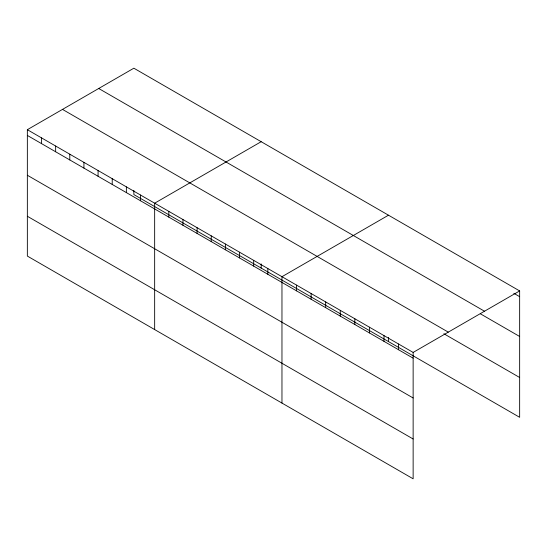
<?xml version="1.0" encoding="UTF-8"?>
<svg xmlns="http://www.w3.org/2000/svg" width="547" height="547" viewBox="0 0 547 547"><rect width="100%" height="100%" fill="white"/><g stroke="black" fill="none" stroke-linecap="round" stroke-linejoin="round"><path stroke-width="0.82" d="M27.35 129.694L413.135 352.425L413.135 478.803L27.35 256.071L27.35 129.694L133.865 68.197L519.65 290.929L519.65 417.306L133.865 194.575L133.865 190.424M261.172 141.7L154.657 203.197L154.657 329.574M388.486 215.203L281.965 276.7L281.965 403.071M413.135 352.425L519.65 290.929M513.818 293.301L519.65 296.672M98.713 88.491L484.498 311.222M480.3 313.759L519.65 336.48M62.502 109.4L448.287 332.132M443.863 333.738L519.65 377.498M27.35 135.437L413.135 358.169M27.35 175.245L413.135 397.977M27.35 216.263L413.135 438.988M398.558 344.008L398.558 349.752M388.486 337.431L388.486 341.574M383.987 335.598L383.987 341.335M369.41 327.181L369.41 332.925M354.839 318.771L354.839 324.508M340.261 310.354L340.261 316.091M325.691 301.937L325.691 307.681M311.113 293.527L311.113 299.264M296.542 285.11L296.542 290.854M267.825 268.529L267.825 274.273M261.172 263.928L261.172 268.078M253.678 260.365L253.678 266.102M239.531 252.194L239.531 257.938M225.385 244.03L225.385 249.767M211.238 235.866L211.238 241.603M197.098 227.696L197.098 233.439M182.951 219.532L182.951 225.268M168.804 211.361L168.804 217.104M140.511 195.026L140.511 200.77M126.371 186.862L126.371 192.606M112.224 178.698L112.224 184.435M98.077 170.527L98.077 176.271M83.93 162.363L83.93 168.1M69.784 154.192L69.784 159.936M55.644 146.028L55.644 151.765M41.497 137.865L41.497 143.601"/></g></svg>
